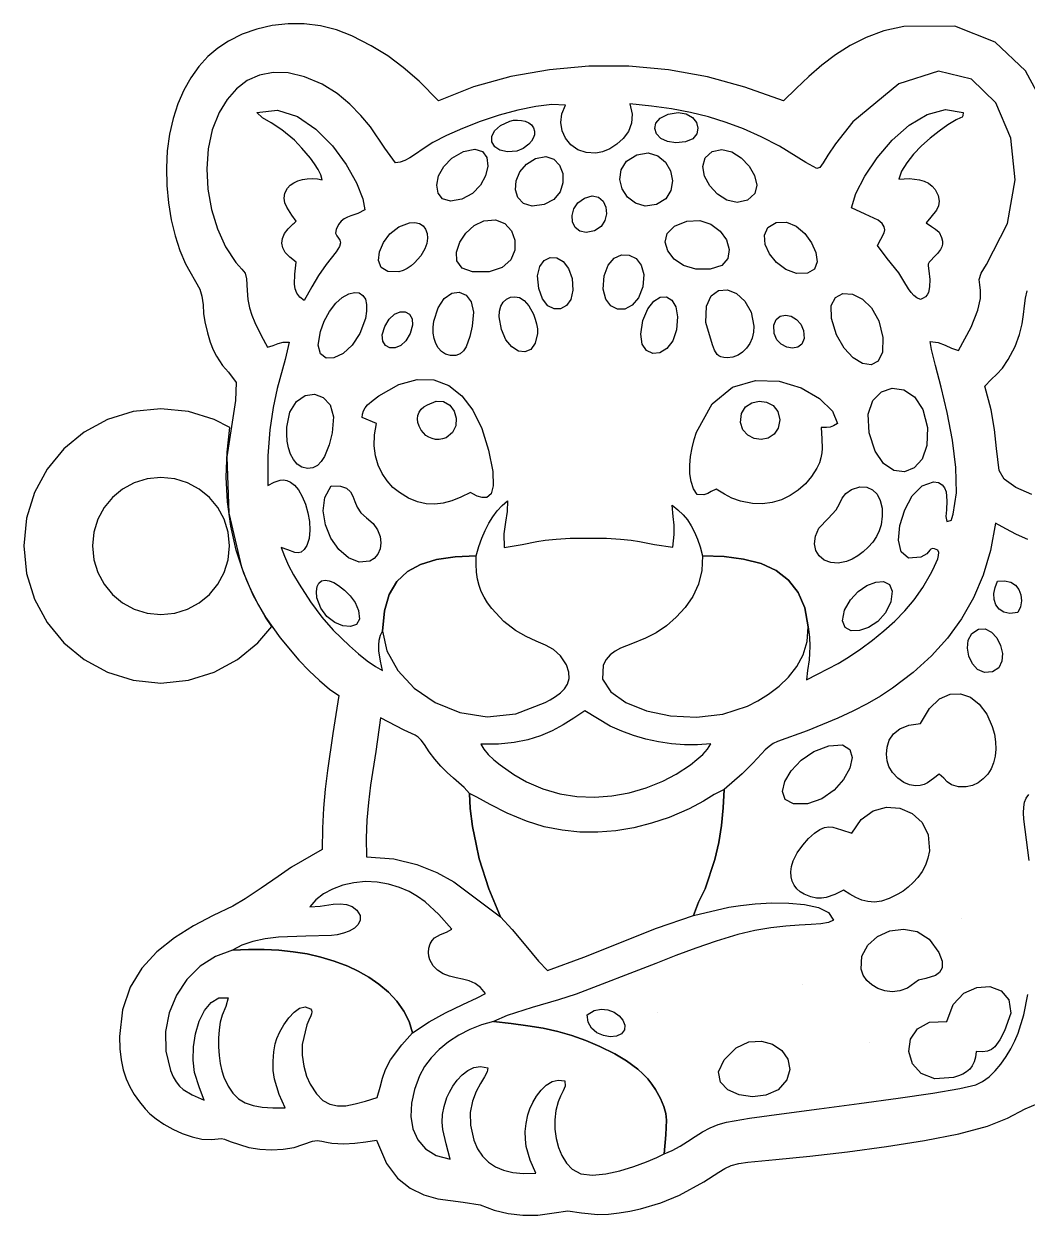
# Model space of a CAD drawing. Header units: millimetres. Extents: x 268.3 to 316, y -9563.7 to -9528.5.
# Drawn here: x 268.25 to 297.52, y -9563.27 to -9528.52 of the extents above; entities that cross this region are included whole.
import ezdxf

# ---------------------------------------------------------------- set-up
doc = ezdxf.new("R2010")
doc.units = ezdxf.units.MM
doc.header["$MEASUREMENT"] = 0
doc.layers.add('Capa 1', color=7, linetype='Continuous')

msp = doc.modelspace()

# ---------------------------------------------------------------- linework, layer by layer
at = {"layer": 'Capa 1'}
for points in [[(298.0645, -9530.9896), (297.4749, -9529.8858), (296.5928, -9529.0519), (295.4121, -9528.5878), (293.9269, -9528.5931), (293.345, -9528.7256), (292.8257, -9528.9125), (292.3581, -9529.1464), (291.9313, -9529.42), (291.5347, -9529.7256), (291.1572, -9530.0559), (290.7881, -9530.4035), (290.4166, -9530.7608), (289.2919, -9530.3623), (288.1993, -9530.0585), (287.0652, -9529.8562), (285.9068, -9529.7553), (284.7412, -9529.7555), (283.5857, -9529.8564), (282.4575, -9530.0579), (281.3738, -9530.3597), (280.3518, -9530.7614), (280.3518, -9530.7614), (279.7847, -9530.188), (279.3228, -9529.7919), (278.8732, -9529.4549), (278.389, -9529.1545), (277.8234, -9528.8682), (277.3711, -9528.6937), (276.9057, -9528.5782), (276.4341, -9528.5198), (275.9632, -9528.5167), (275.4998, -9528.5668), (275.0508, -9528.6685), (274.6229, -9528.8197), (274.223, -9529.0187), (273.9128, -9529.2259), (273.6254, -9529.4747), (273.363, -9529.7632), (273.1279, -9530.0893), (272.9222, -9530.4512), (272.7484, -9530.8467), (272.6086, -9531.274), (272.5052, -9531.731), (272.4403, -9532.2177), (272.4146, -9532.7214), (272.4262, -9533.2318), (272.4731, -9533.7386), (272.5534, -9534.2313), (272.665, -9534.6997), (272.8061, -9535.1333), (272.9748, -9535.5219), (273.3867, -9536.2591), (273.4518, -9536.4616), (273.482, -9536.7106), (273.5007, -9536.971), (273.5317, -9537.2077), (273.6093, -9537.5299), (273.6934, -9537.8008), (273.782, -9538.0264), (273.873, -9538.2125), (274.0544, -9538.4897), (274.2216, -9538.6795), (274.449, -9538.9856), (274.4272, -9539.5076), (274.1728, -9541.1529), (274.2314, -9542.7894), (274.6076, -9544.3649), (274.7519, -9544.7431), (274.9163, -9545.1135), (275.1011, -9545.4752), (275.3062, -9545.8274), (275.7292, -9546.4269), (276.2792, -9547.0799), (276.5771, -9547.3927), (276.8771, -9547.6783), (277.1691, -9547.9232), (277.4434, -9548.114), (277.2681, -9549.2253), (277.1124, -9550.2992), (277.0493, -9550.843), (277.0001, -9551.4027), (276.9675, -9551.9866), (276.9546, -9552.6032), (276.065, -9553.1233), (275.6716, -9553.395), (275.183, -9553.7326), (274.7072, -9554.0484), (274.3521, -9554.2551), (273.7773, -9554.5324), (273.2006, -9554.8372), (272.6459, -9555.1843), (272.1374, -9555.5883), (271.699, -9556.0639), (271.3549, -9556.6256), (271.1291, -9557.2882), (271.0457, -9558.0662), (271.0572, -9558.425), (271.0947, -9558.7454), (271.1568, -9559.0331), (271.2423, -9559.2936), (271.3497, -9559.5325), (271.4778, -9559.7554), (271.6252, -9559.9679), (271.7907, -9560.1757), (271.9267, -9560.3137), (272.1131, -9560.4646), (272.3397, -9560.618), (272.5968, -9560.7638), (272.8743, -9560.8918), (273.1623, -9560.9916), (273.4509, -9561.0531), (273.7302, -9561.066), (273.9229, -9561.0463), (274.0189, -9561.0335), (274.1076, -9561.0527), (274.2788, -9561.1288), (274.8219, -9561.2987), (275.1435, -9561.3493), (275.4842, -9561.3666), (275.8243, -9561.3496), (276.144, -9561.2976), (276.6752, -9561.1161), (276.8134, -9561.0958), (276.9441, -9561.1131), (277.0812, -9561.1469), (277.2385, -9561.1762), (277.5854, -9561.1955), (277.9114, -9561.1779), (278.228, -9561.1364), (278.5468, -9561.084), (278.8338, -9561.7704), (279.1514, -9562.1927), (279.5213, -9562.4876), (279.9208, -9562.6801), (280.3272, -9562.795), (281.0701, -9562.8911), (281.5688, -9562.9746), (281.9734, -9563.1272), (282.3856, -9563.2239), (282.8103, -9563.2709), (283.2525, -9563.2742), (283.7278, -9563.2028), (284.1244, -9563.1439), (284.5277, -9563.2054), (285.0004, -9563.2589), (285.3126, -9563.2443), (285.6252, -9563.2104), (285.9361, -9563.1587), (286.2427, -9563.0908), (286.8338, -9562.9123), (287.3796, -9562.687), (288.0879, -9562.3063), (288.5282, -9562.0211), (288.7081, -9561.9137), (288.8932, -9561.8295), (289.1076, -9561.7682), (289.3754, -9561.7297), (290.1882, -9561.6533), (291.1798, -9561.5508), (292.2798, -9561.4231), (293.4183, -9561.2713), (294.5249, -9561.0964), (295.5297, -9560.8996), (296.3625, -9560.6818), (296.953, -9560.4441), (297.4652, -9560.1747), (297.8306, -9560.0179)], [(297.6634, -9542.2478), (297.1902, -9542.0396), (296.8543, -9541.8053), (296.7072, -9541.5467), (296.6337, -9540.9068), (296.5707, -9540.3518), (296.4715, -9539.7791), (296.2894, -9539.0858), (296.4708, -9538.898), (296.6372, -9538.7415), (296.8002, -9538.5636), (296.9715, -9538.3117), (297.1694, -9537.9259), (297.2976, -9537.5816), (297.374, -9537.2738), (297.4171, -9536.9977), (297.4447, -9536.7483), (297.4752, -9536.5209), (297.5266, -9536.3104)]]:
    msp.add_lwpolyline(points, dxfattribs=at)
at = {"layer": 'Capa 1', "color": 40}
for points in [[(278.7164, -9546.232), (278.7725, -9545.6412), (278.9133, -9545.1623), (279.1374, -9544.7845), (279.4431, -9544.497), (279.829, -9544.289), (280.2934, -9544.1497), (280.835, -9544.0683), (281.452, -9544.034), (281.5306, -9543.7701), (281.6172, -9543.5242), (281.713, -9543.2966), (281.8189, -9543.0872), (281.9361, -9542.896), (282.0656, -9542.7232), (282.2086, -9542.5688), (282.366, -9542.4329), (282.3502, -9542.7473), (282.3031, -9543.0556), (282.2617, -9543.3921), (282.2627, -9543.7913), (282.7952, -9543.7093), (283.2181, -9543.6194), (283.466, -9543.5794), (283.7796, -9543.5471), (284.1898, -9543.5257), (284.7278, -9543.5182), (285.2543, -9543.5267), (285.6586, -9543.549), (285.9704, -9543.5817), (286.2196, -9543.6215), (286.649, -9543.7091), (287.1851, -9543.7851), (287.2305, -9543.4119), (287.2282, -9543.1427), (287.1989, -9542.8886), (287.1631, -9542.5603), (287.3365, -9542.6969), (287.4852, -9542.8397), (287.6126, -9542.9924), (287.7222, -9543.1589), (287.8178, -9543.343), (287.9027, -9543.5486), (287.9805, -9543.7795), (288.0548, -9544.0397), (288.6826, -9544.0589), (289.2527, -9544.131), (289.7594, -9544.2639), (290.1969, -9544.4653), (290.5594, -9544.7432), (290.8411, -9545.1052), (291.0362, -9545.5593), (291.139, -9546.1132), (291.1725, -9546.4157), (291.1839, -9546.6721), (291.1786, -9546.8899), (291.1619, -9547.0763), (291.1165, -9547.3845), (291.0911, -9547.6554), (291.4029, -9547.4894), (291.7076, -9547.339), (292.0086, -9547.1825), (292.3095, -9546.9985), (292.6677, -9546.7498), (293.0134, -9546.4945), (293.3444, -9546.228), (293.6587, -9545.9462), (293.9541, -9545.6444), (294.2286, -9545.3185), (294.4799, -9544.9639), (294.7061, -9544.5762), (294.7763, -9544.444), (294.8734, -9544.2366), (294.9139, -9544.1266), (294.9394, -9544.024), (294.9426, -9543.9375), (294.9163, -9543.876), (294.8233, -9543.8374), (294.7599, -9543.8285), (294.7157, -9543.8437), (294.6804, -9543.8771), (294.596, -9543.9757), (294.4244, -9544.0781), (294.0621, -9544.1091), (293.8507, -9543.9203), (293.7732, -9543.5779), (293.8125, -9543.1483), (293.9514, -9542.6977), (294.1728, -9542.2923), (294.4596, -9541.9985), (294.7947, -9541.8824), (294.9388, -9541.9024), (295.0435, -9541.9617), (295.1144, -9542.0525), (295.1574, -9542.1667), (295.1829, -9542.4334), (295.1664, -9542.6981), (295.148, -9542.8888), (295.1754, -9543.0316), (295.2824, -9543.0023), (295.318, -9542.9926), (295.3288, -9542.9504), (295.3613, -9542.824), (295.4639, -9542.199), (295.4469, -9541.4588), (295.3435, -9540.6603), (295.1869, -9539.8603), (295.0101, -9539.1158), (294.8464, -9538.4835), (294.7288, -9538.0204), (294.6906, -9537.7833), (294.931, -9537.8184), (295.1323, -9537.894), (295.3197, -9537.9813), (295.5187, -9538.0518), (295.8852, -9537.3647), (296.085, -9536.8738), (296.1636, -9536.5342), (296.1666, -9536.3011), (296.1395, -9536.1298), (296.1281, -9535.9752), (296.1779, -9535.7927), (296.3344, -9535.5374), (296.9455, -9534.3419), (297.172, -9533.0673), (297.0495, -9531.8496), (296.6134, -9530.8248), (295.8989, -9530.1288), (294.9415, -9529.8976), (293.7767, -9530.2673), (292.4397, -9531.3737), (291.9333, -9532.0168), (291.7108, -9532.3477), (291.5726, -9532.5749), (291.4792, -9532.7044), (291.3909, -9532.742), (291.0715, -9532.5649), (290.2977, -9532.0907), (289.7669, -9531.8163), (289.2518, -9531.585), (288.7423, -9531.3922), (288.2286, -9531.2336), (287.7008, -9531.1048), (287.1488, -9531.0015), (286.5629, -9530.9192), (285.9331, -9530.8536), (286.0042, -9531.1481), (285.9846, -9531.4164), (285.8917, -9531.6552), (285.7429, -9531.8612), (285.5557, -9532.0309), (285.3474, -9532.1611), (285.1356, -9532.2483), (284.9376, -9532.2892), (284.6619, -9532.2754), (284.4183, -9532.1903), (284.2143, -9532.0468), (284.0576, -9531.8574), (283.9556, -9531.6347), (283.9162, -9531.3915), (283.9468, -9531.1404), (284.055, -9530.8939), (283.6606, -9530.875), (283.1891, -9530.926), (282.6664, -9531.034), (282.1184, -9531.1859), (281.5709, -9531.3689), (281.0499, -9531.57), (280.581, -9531.7763), (280.1903, -9531.9748), (279.9334, -9532.1428), (279.6543, -9532.3389), (279.5114, -9532.4284), (279.369, -9532.5019), (279.2291, -9532.5519), (279.0937, -9532.5705), (278.7871, -9532.1423), (278.3629, -9531.5244), (278.0904, -9531.1883), (277.7692, -9530.8574), (277.3928, -9530.5494), (276.9546, -9530.2818), (276.439, -9530.0626), (275.9624, -9529.9488), (275.5255, -9529.9337), (275.1286, -9530.0106), (274.7725, -9530.1727), (274.4576, -9530.4132), (274.1845, -9530.7254), (273.9538, -9531.1026), (273.752, -9531.6077), (273.6316, -9532.1621), (273.5896, -9532.7471), (273.6225, -9533.3441), (273.7272, -9533.9343), (273.9005, -9534.4991), (274.1391, -9535.0199), (274.4398, -9535.478), (274.6135, -9535.6771), (274.7085, -9535.7958), (274.7505, -9535.9611), (274.7657, -9536.3004), (274.7871, -9536.5593), (274.8356, -9536.7987), (274.9052, -9537.0208), (274.9898, -9537.2277), (275.1802, -9537.605), (275.3587, -9537.948), (275.5277, -9537.8986), (275.6728, -9537.8446), (275.8209, -9537.8059), (275.999, -9537.8026), (275.8809, -9538.3112), (275.6479, -9539.153), (275.5298, -9539.7102), (275.4328, -9540.3644), (275.3734, -9541.1202), (275.3682, -9541.9822), (275.5586, -9541.8933), (275.7358, -9541.8285), (275.827, -9541.8211), (275.9239, -9541.839), (276.0295, -9541.8886), (276.1468, -9541.9762), (276.2666, -9542.1145), (276.3755, -9542.3037), (276.4685, -9542.5299), (276.5404, -9542.7794), (276.5859, -9543.0382), (276.5999, -9543.2924), (276.5773, -9543.5283), (276.5128, -9543.732), (276.4332, -9543.858), (276.3464, -9543.9267), (276.254, -9543.9499), (276.1574, -9543.9391), (275.958, -9543.8624), (275.7601, -9543.7902), (275.8563, -9544.0516), (275.9796, -9544.3221), (276.1238, -9544.5961), (276.283, -9544.8681), (276.6218, -9545.3839), (276.9474, -9545.8248), (277.2823, -9546.2028), (277.7582, -9546.6674), (278.0166, -9546.8949), (278.2713, -9547.0996), (278.5092, -9547.2665), (278.7175, -9547.3807), (278.6576, -9547.1158), (278.6143, -9546.8055), (278.6097, -9546.6476), (278.6223, -9546.4955), (278.6564, -9546.3551), (278.7164, -9546.232)], [(276.9616, -9533.0703), (276.9158, -9532.9205), (276.8382, -9532.7623), (276.7366, -9532.6007), (276.619, -9532.4405), (276.3673, -9532.1444), (276.1465, -9531.9136), (275.7843, -9531.6053), (275.4687, -9531.4049), (275.2187, -9531.2572), (275.0538, -9531.1068), (275.6583, -9531.0387), (276.2388, -9531.221), (276.7773, -9531.5888), (277.2555, -9532.0775), (277.6552, -9532.6221), (277.9583, -9533.1579), (278.1465, -9533.6201), (278.2017, -9533.944), (277.9962, -9534.0528), (277.7929, -9534.1183), (277.6954, -9534.1547), (277.6026, -9534.204), (277.5157, -9534.2743), (277.4361, -9534.3733), (277.3617, -9534.522), (277.3509, -9534.6278), (277.3813, -9534.7052), (277.4303, -9534.7685), (277.4756, -9534.832), (277.4947, -9534.9099), (277.4652, -9535.0166), (277.3646, -9535.1665), (277.0735, -9535.5415), (276.855, -9535.8623), (276.6574, -9536.1913), (276.4289, -9536.5913), (276.3017, -9536.4868), (276.217, -9536.373), (276.1675, -9536.2495), (276.146, -9536.1158), (276.1583, -9535.8165), (276.1964, -9535.4716), (276.0112, -9535.3279), (275.8819, -9535.1877), (275.8056, -9535.0498), (275.7792, -9534.9131), (275.7995, -9534.7764), (275.8637, -9534.6387), (275.9686, -9534.4987), (276.1111, -9534.3554), (276.1395, -9534.3285), (276.1952, -9534.2724), (276.0704, -9534.1014), (275.9239, -9533.8697), (275.8722, -9533.7378), (275.8507, -9533.5987), (275.8713, -9533.4552), (275.9459, -9533.3098), (276.0258, -9533.2243), (276.1277, -9533.1539), (276.2473, -9533.099), (276.3803, -9533.0599), (276.5225, -9533.0371), (276.6697, -9533.031), (276.8174, -9533.0419), (276.9616, -9533.0703)], [(287.048, -9531.1542), (287.338, -9531.1029), (287.5769, -9531.1408), (287.7581, -9531.245), (287.8748, -9531.3928), (287.9201, -9531.5612), (287.8872, -9531.7275), (287.7694, -9531.8688), (287.5599, -9531.9622), (287.2766, -9531.9931), (287.0335, -9531.953), (286.8419, -9531.8586), (286.713, -9531.7265), (286.6579, -9531.5733), (286.6879, -9531.4157), (286.8142, -9531.2705), (287.048, -9531.1542)], [(293.7758, -9533.0467), (294.0914, -9533.0316), (294.3875, -9533.067), (294.5217, -9533.1084), (294.6433, -9533.1682), (294.7497, -9533.2483), (294.8382, -9533.3506), (294.9304, -9533.5282), (294.9574, -9533.6867), (294.9341, -9533.8275), (294.8751, -9533.9525), (294.7096, -9534.1615), (294.579, -9534.327), (294.7284, -9534.4315), (294.8535, -9534.5057), (294.9534, -9534.5959), (295.0274, -9534.7486), (295.0492, -9534.8531), (295.0491, -9534.9453), (295.0309, -9535.0266), (294.9985, -9535.0985), (294.9061, -9535.2203), (294.8023, -9535.3223), (294.7182, -9535.4074), (294.6659, -9535.4718), (294.6392, -9535.5253), (294.6322, -9535.5778), (294.653, -9535.7193), (294.6798, -9535.975), (294.6782, -9536.1902), (294.6433, -9536.3555), (294.6084, -9536.4214), (294.5591, -9536.4773), (294.4936, -9536.5238), (294.4097, -9536.5618), (294.3065, -9536.5116), (294.2158, -9536.4403), (294.1349, -9536.3517), (294.0608, -9536.2498), (293.9221, -9536.0212), (293.777, -9535.7858), (293.4419, -9535.3666), (293.159, -9534.9833), (293.2586, -9534.7945), (293.3511, -9534.618), (293.3685, -9534.5299), (293.3529, -9534.4393), (293.2936, -9534.3445), (293.1804, -9534.2436), (292.795, -9534.0689), (292.4034, -9533.8894), (292.5284, -9533.463), (292.784, -9532.9578), (293.1449, -9532.4242), (293.5864, -9531.9129), (294.0833, -9531.4742), (294.6108, -9531.1588), (295.1438, -9531.0172), (295.6573, -9531.0998), (295.6436, -9531.2003), (295.6306, -9531.2358), (295.5792, -9531.2584), (295.4503, -9531.3204), (295.2112, -9531.4642), (294.9538, -9531.6439), (294.6915, -9531.8517), (294.4377, -9532.0802), (294.2058, -9532.3215), (294.0093, -9532.5682), (293.8615, -9532.8124), (293.7758, -9533.0467)], [(282.428, -9531.3561), (282.5363, -9531.3316), (282.6527, -9531.3237), (282.7706, -9531.3329), (282.8834, -9531.3596), (282.9846, -9531.4041), (283.0676, -9531.4671), (283.1259, -9531.5487), (283.1529, -9531.6495), (283.147, -9531.7518), (283.115, -9531.8498), (283.0614, -9531.9414), (282.9909, -9532.0245), (282.8176, -9532.1569), (282.6321, -9532.2306), (282.3596, -9532.2536), (282.1431, -9532.2053), (281.99, -9532.1024), (281.9074, -9531.9618), (281.9026, -9531.8), (281.9829, -9531.634), (282.1556, -9531.4804), (282.428, -9531.3561)], [(281.0767, -9532.2463), (281.4088, -9532.1737), (281.6349, -9532.2439), (281.7597, -9532.4207), (281.788, -9532.6679), (281.7246, -9532.9492), (281.5742, -9533.2284), (281.3417, -9533.4693), (281.0317, -9533.6357), (280.7025, -9533.6904), (280.4715, -9533.6192), (280.3375, -9533.4525), (280.2991, -9533.2206), (280.355, -9532.9537), (280.5041, -9532.6822), (280.7451, -9532.4363), (281.0767, -9532.2463)], [(288.3321, -9532.2389), (288.6175, -9532.1786), (288.9102, -9532.2513), (289.1843, -9532.4246), (289.4139, -9532.6659), (289.5731, -9532.9425), (289.6359, -9533.2219), (289.5764, -9533.4716), (289.3686, -9533.6589), (289.0616, -9533.7294), (288.76, -9533.661), (288.4864, -9533.4878), (288.2636, -9533.2437), (288.1141, -9532.9628), (288.0606, -9532.679), (288.1257, -9532.4264), (288.3321, -9532.2389)], [(283.1792, -9532.4446), (283.4803, -9532.3884), (283.7181, -9532.4665), (283.8857, -9532.6437), (283.9762, -9532.8851), (283.9828, -9533.1555), (283.8985, -9533.4201), (283.7165, -9533.6438), (283.4299, -9533.7915), (283.0794, -9533.8353), (282.8266, -9533.757), (282.6682, -9533.5873), (282.6011, -9533.3569), (282.6218, -9533.0967), (282.7273, -9532.8374), (282.9142, -9532.6098), (283.1792, -9532.4446)], [(286.137, -9532.338), (286.4707, -9532.2807), (286.7529, -9532.3636), (286.972, -9532.5507), (287.1162, -9532.8061), (287.1739, -9533.0936), (287.1333, -9533.3774), (286.9828, -9533.6213), (286.7106, -9533.7894), (286.3822, -9533.8353), (286.0941, -9533.7533), (285.8628, -9533.5749), (285.7049, -9533.3315), (285.6369, -9533.0547), (285.6752, -9532.7758), (285.8364, -9532.5264), (286.137, -9532.338)], [(284.6066, -9533.602), (284.8382, -9533.5387), (285.0235, -9533.5779), (285.1579, -9533.6942), (285.2366, -9533.8627), (285.255, -9534.058), (285.2083, -9534.2551), (285.092, -9534.4288), (284.9013, -9534.5538), (284.6613, -9534.6066), (284.4727, -9534.5662), (284.3389, -9534.4547), (284.2632, -9534.2942), (284.2488, -9534.1067), (284.2991, -9533.9141), (284.4172, -9533.7385), (284.6066, -9533.602)], [(279.5007, -9534.3227), (279.664, -9534.3108), (279.7982, -9534.3421), (279.9026, -9534.4101), (279.9766, -9534.5086), (280.0194, -9534.6313), (280.0304, -9534.7717), (280.0089, -9534.9235), (279.9544, -9535.0805), (279.8339, -9535.2822), (279.6549, -9535.4867), (279.5493, -9535.5779), (279.436, -9535.6551), (279.3175, -9535.7137), (279.196, -9535.7487), (278.8757, -9535.7472), (278.683, -9535.6279), (278.6053, -9535.4244), (278.63, -9535.1704), (278.7445, -9534.8996), (278.9362, -9534.6456), (279.1925, -9534.442), (279.5007, -9534.3227)], [(281.6728, -9534.261), (282.0133, -9534.2319), (282.2856, -9534.3431), (282.4778, -9534.555), (282.5782, -9534.8284), (282.5751, -9535.1238), (282.4566, -9535.4019), (282.211, -9535.6232), (281.8266, -9535.7484), (281.3412, -9535.7566), (281.0372, -9535.6407), (280.8905, -9535.435), (280.8769, -9535.1738), (280.9725, -9534.8915), (281.153, -9534.6224), (281.3945, -9534.4008), (281.6728, -9534.261)], [(287.5994, -9534.2693), (287.9713, -9534.2514), (288.3003, -9534.3619), (288.5667, -9534.5644), (288.7509, -9534.8224), (288.8334, -9535.0993), (288.7946, -9535.3586), (288.6149, -9535.5638), (288.2747, -9535.6784), (287.8573, -9535.6753), (287.5009, -9535.5664), (287.2225, -9535.38), (287.0392, -9535.1441), (286.9682, -9534.8869), (287.0265, -9534.6367), (287.2312, -9534.4214), (287.5994, -9534.2693)], [(290.2051, -9534.3157), (290.5046, -9534.302), (290.7885, -9534.4203), (291.0381, -9534.6329), (291.2348, -9534.9022), (291.3598, -9535.1906), (291.3945, -9535.4604), (291.3201, -9535.6742), (291.118, -9535.7941), (290.79, -9535.7978), (290.482, -9535.683), (290.2145, -9535.482), (290.0082, -9535.2272), (289.8835, -9534.9509), (289.8611, -9534.6853), (289.9614, -9534.4628), (290.2051, -9534.3157)], [(283.2758, -9536.2414), (283.2426, -9535.8703), (283.3034, -9535.5959), (283.4333, -9535.4176), (283.6076, -9535.335), (283.8013, -9535.3473), (283.9897, -9535.4541), (284.1477, -9535.6548), (284.2506, -9535.9489), (284.2742, -9536.2909), (284.2106, -9536.5553), (284.0828, -9536.7372), (283.9134, -9536.8319), (283.7252, -9536.8345), (283.541, -9536.7402), (283.3836, -9536.5441), (283.2758, -9536.2414)], [(286.3115, -9536.1867), (286.1846, -9536.5127), (286.0016, -9536.7289), (285.7885, -9536.8379), (285.5715, -9536.8426), (285.3766, -9536.7457), (285.2298, -9536.55), (285.1573, -9536.2583), (285.1851, -9535.8733), (285.3012, -9535.5576), (285.4804, -9535.3551), (285.6945, -9535.26), (285.9157, -9535.2662), (286.1159, -9535.3679), (286.2673, -9535.5592), (286.3418, -9535.8341), (286.3115, -9536.1867)], [(278.2191, -9537.1166), (278.0571, -9537.5544), (277.8283, -9537.896), (277.5657, -9538.1336), (277.3025, -9538.2597), (277.0717, -9538.2666), (276.9065, -9538.1467), (276.8398, -9537.8922), (276.9049, -9537.4956), (277.0206, -9537.1925), (277.1751, -9536.9076), (277.3539, -9536.6673), (277.5427, -9536.4977), (277.7378, -9536.393), (277.9042, -9536.3523), (278.0407, -9536.3696), (278.1455, -9536.4389), (278.2173, -9536.5542), (278.2545, -9536.7096), (278.2556, -9536.899), (278.2191, -9537.1166)], [(281.3327, -9537.3355), (281.2621, -9537.643), (281.1555, -9537.9361), (281.078, -9538.0548), (280.9786, -9538.1431), (280.8532, -9538.192), (280.6973, -9538.1924), (280.5574, -9538.1509), (280.4404, -9538.0762), (280.3461, -9537.973), (280.2747, -9537.846), (280.226, -9537.6999), (280.2001, -9537.5393), (280.1971, -9537.3689), (280.2168, -9537.1934), (280.3378, -9536.7978), (280.52, -9536.5276), (280.7355, -9536.3792), (280.9562, -9536.349), (281.1543, -9536.4331), (281.3017, -9536.6281), (281.3705, -9536.9301), (281.3327, -9537.3355)], [(288.1493, -9537.2261), (288.1688, -9536.7576), (288.3041, -9536.4522), (288.5194, -9536.2973), (288.7792, -9536.2801), (289.0476, -9536.3881), (289.289, -9536.6085), (289.4676, -9536.9288), (289.5478, -9537.3363), (289.5389, -9537.5154), (289.499, -9537.6853), (289.4309, -9537.8413), (289.3377, -9537.9792), (289.2225, -9538.0944), (289.0883, -9538.1826), (288.9381, -9538.2393), (288.7749, -9538.2601), (288.6715, -9538.2542), (288.5902, -9538.2352), (288.527, -9538.2037), (288.4779, -9538.1603), (288.4058, -9538.0406), (288.3418, -9537.8815), (288.1493, -9537.2261)], [(291.8163, -9537.1166), (291.8082, -9536.7392), (291.9321, -9536.4975), (292.15, -9536.3874), (292.4237, -9536.4047), (292.7153, -9536.5452), (292.9867, -9536.8047), (293.1999, -9537.1789), (293.3168, -9537.6637), (293.3048, -9538.0962), (293.1809, -9538.3586), (292.9759, -9538.4644), (292.7208, -9538.4271), (292.4464, -9538.2603), (292.1835, -9537.9772), (291.9632, -9537.5915), (291.8163, -9537.1166)], [(282.1196, -9537.062), (282.1277, -9536.9005), (282.1698, -9536.7576), (282.2408, -9536.6386), (282.3357, -9536.5486), (282.4495, -9536.493), (282.5771, -9536.4769), (282.7134, -9536.5057), (282.8535, -9536.5845), (282.9881, -9536.7409), (283.1191, -9536.9874), (283.1731, -9537.1287), (283.214, -9537.2736), (283.2378, -9537.416), (283.2404, -9537.5495), (283.1758, -9537.8366), (283.0467, -9538.0146), (282.8745, -9538.0884), (282.6807, -9538.0628), (282.4869, -9537.9425), (282.3144, -9537.7324), (282.1848, -9537.4373), (282.1196, -9537.062)], [(287.2939, -9537.4448), (287.1825, -9537.7679), (287.0113, -9537.9914), (286.8087, -9538.114), (286.6029, -9538.1345), (286.4225, -9538.0515), (286.2956, -9537.8639), (286.2508, -9537.5704), (286.3163, -9537.1697), (286.4547, -9536.8298), (286.6283, -9536.605), (286.8172, -9536.4912), (287.0014, -9536.4844), (287.1611, -9536.5804), (287.2764, -9536.7752), (287.3273, -9537.0647), (287.2939, -9537.4448)], [(279.5268, -9537.5542), (279.4018, -9537.7676), (279.2484, -9537.9057), (279.0853, -9537.972), (278.9313, -9537.9701), (278.8051, -9537.9035), (278.7256, -9537.7758), (278.7115, -9537.5905), (278.7816, -9537.3512), (278.914, -9537.1332), (279.0697, -9536.9915), (279.2314, -9536.9227), (279.3819, -9536.9233), (279.504, -9536.9901), (279.5803, -9537.1198), (279.5937, -9537.3089), (279.5268, -9537.5542)], [(290.1476, -9537.5542), (290.1343, -9537.3083), (290.198, -9537.1405), (290.3174, -9537.0454), (290.471, -9537.0172), (290.6377, -9537.0504), (290.7961, -9537.1394), (290.9249, -9537.2786), (291.0028, -9537.4624), (291.0169, -9537.697), (290.9527, -9537.8581), (290.8319, -9537.9507), (290.6766, -9537.9795), (290.5086, -9537.9494), (290.3498, -9537.8653), (290.2222, -9537.7319), (290.1476, -9537.5542)], [(281.2818, -9542.1941), (281.0073, -9542.3266), (280.7447, -9542.4295), (280.4903, -9542.4988), (280.2404, -9542.5301), (279.9912, -9542.5196), (279.739, -9542.4629), (279.4801, -9542.356), (279.2107, -9542.1947), (279.0203, -9542.0402), (278.8507, -9541.8529), (278.7067, -9541.6352), (278.5933, -9541.3896), (278.5154, -9541.1188), (278.4778, -9540.8252), (278.4855, -9540.5114), (278.5434, -9540.1798), (278.1261, -9540.0028), (278.1309, -9539.9), (278.1614, -9539.8049), (278.2128, -9539.7171), (278.2801, -9539.6362), (278.4435, -9539.4931), (278.6132, -9539.3718), (279.196, -9539.0428), (279.7323, -9538.8913), (280.2192, -9538.9039), (280.6538, -9539.0671), (281.0333, -9539.3675), (281.3549, -9539.7917), (281.6156, -9540.3262), (281.8126, -9540.9575), (281.9326, -9541.5822), (281.9475, -9541.9929), (281.8834, -9542.2296), (281.766, -9542.3319), (281.6212, -9542.3397), (281.475, -9542.2928), (281.3532, -9542.231), (281.2818, -9542.1941)], [(291.5146, -9540.2932), (291.5296, -9540.6273), (291.5421, -9540.9051), (291.5338, -9541.0378), (291.5085, -9541.1741), (291.4608, -9541.32), (291.3853, -9541.4815), (291.2359, -9541.7196), (291.0545, -9541.9349), (290.8451, -9542.1233), (290.6112, -9542.2802), (290.3568, -9542.4013), (290.0855, -9542.4823), (289.8012, -9542.5188), (289.5076, -9542.5064), (289.1619, -9542.4411), (288.9101, -9542.3512), (288.692, -9542.2355), (288.4474, -9542.093), (288.3067, -9542.1567), (288.2093, -9542.2166), (288.0938, -9542.2543), (287.8989, -9542.2514), (287.7894, -9542.0806), (287.7204, -9541.874), (287.6871, -9541.6414), (287.6843, -9541.3926), (287.7072, -9541.137), (287.7507, -9540.8845), (287.8097, -9540.6446), (287.8794, -9540.4272), (288.3343, -9539.6035), (288.9276, -9539.1198), (289.5985, -9538.9193), (290.2862, -9538.9453), (290.9299, -9539.141), (291.4686, -9539.4499), (291.8416, -9539.815), (291.9881, -9540.1798), (291.8776, -9540.2468), (291.7782, -9540.2807), (291.6654, -9540.2925), (291.5146, -9540.2932)], [(292.9144, -9540.4533), (292.8888, -9539.9064), (293.0226, -9539.504), (293.27, -9539.2494), (293.5855, -9539.1454), (293.9233, -9539.1952), (294.2378, -9539.4018), (294.4834, -9539.7683), (294.6144, -9540.2977), (294.5976, -9540.8223), (294.4573, -9541.216), (294.2273, -9541.4721), (293.9414, -9541.5838), (293.6334, -9541.5444), (293.337, -9541.3474), (293.0861, -9540.9859), (292.9144, -9540.4533)], [(277.2506, -9540.4533), (277.1605, -9540.8029), (277.0236, -9541.1439), (276.9311, -9541.2867), (276.819, -9541.3979), (276.6849, -9541.4677), (276.526, -9541.4862), (276.3606, -9541.4479), (276.2249, -9541.3603), (276.1169, -9541.2323), (276.0348, -9541.0724), (275.9765, -9540.8894), (275.9401, -9540.6918), (275.9236, -9540.4884), (275.9251, -9540.2879), (276.015, -9539.8424), (276.2062, -9539.5349), (276.459, -9539.363), (276.7334, -9539.3242), (276.9896, -9539.4162), (277.1878, -9539.6366), (277.288, -9539.9831), (277.2506, -9540.4533)], [(277.2209, -9541.9987), (277.4918, -9542.0039), (277.6706, -9542.0635), (277.7831, -9542.1664), (277.8551, -9542.3013), (277.9122, -9542.4567), (277.9805, -9542.6216), (278.0855, -9542.7844), (278.2531, -9542.934), (278.4465, -9543.0987), (278.5768, -9543.2816), (278.6496, -9543.4726), (278.6705, -9543.6615), (278.6453, -9543.8383), (278.5795, -9543.993), (278.4789, -9544.1153), (278.3491, -9544.1953), (278.035, -9544.2261), (277.7259, -9544.1009), (277.4438, -9543.8541), (277.2113, -9543.52), (277.0504, -9543.1331), (276.9835, -9542.7276), (277.0329, -9542.338), (277.2209, -9541.9987)], [(293.2649, -9543.1337), (293.2104, -9543.3058), (293.1262, -9543.4749), (293.0171, -9543.6371), (292.8875, -9543.7884), (292.7421, -9543.925), (292.5856, -9544.0427), (292.4225, -9544.1379), (292.2575, -9544.2064), (292.0136, -9544.2541), (291.7931, -9544.2368), (291.6046, -9544.1627), (291.4568, -9544.0403), (291.3584, -9543.8777), (291.3182, -9543.6833), (291.3448, -9543.4654), (291.4469, -9543.2323), (291.7166, -9542.9497), (291.9556, -9542.7006), (292.0468, -9542.5166), (292.129, -9542.3558), (292.2354, -9542.219), (292.3994, -9542.1072), (292.6412, -9542.0273), (292.8471, -9542.0316), (293.0161, -9542.1077), (293.1469, -9542.2433), (293.2383, -9542.4261), (293.2893, -9542.6436), (293.2985, -9542.8836), (293.2649, -9543.1337)], [(276.807, -9545.2669), (276.789, -9545.0758), (276.8092, -9544.9313), (276.8623, -9544.8308), (276.943, -9544.772), (277.0459, -9544.7523), (277.1656, -9544.7692), (277.2968, -9544.8204), (277.4342, -9544.9034), (277.6061, -9545.0368), (277.7735, -9545.2013), (277.9179, -9545.3984), (278.0206, -9545.6299), (278.0454, -9545.8825), (277.9567, -9546.0373), (277.786, -9546.1007), (277.565, -9546.0788), (277.325, -9545.9782), (277.0976, -9545.8051), (276.9145, -9545.5659), (276.807, -9545.2669)], [(293.5452, -9545.3764), (293.392, -9545.6988), (293.1649, -9545.9511), (292.8986, -9546.1268), (292.6281, -9546.2194), (292.3881, -9546.2223), (292.2135, -9546.1289), (292.1391, -9545.9327), (292.1996, -9545.6272), (292.3664, -9545.3242), (292.5933, -9545.0793), (292.8505, -9544.9021), (293.1082, -9544.8027), (293.3363, -9544.7905), (293.5051, -9544.8756), (293.5847, -9545.0676), (293.5452, -9545.3764)], [(297.2482, -9545.6943), (297.0209, -9545.72), (296.8401, -9545.6838), (296.7046, -9545.5967), (296.6128, -9545.4696), (296.5633, -9545.3136), (296.5547, -9545.1396), (296.5855, -9544.9586), (296.6543, -9544.7817), (296.8666, -9544.7661), (297.043, -9544.8084), (297.1817, -9544.8982), (297.281, -9545.025), (297.339, -9545.1785), (297.3541, -9545.3482), (297.3244, -9545.5236), (297.2482, -9545.6943)], [(296.0993, -9546.1804), (296.2989, -9546.1683), (296.4814, -9546.2621), (296.6341, -9546.4327), (296.7445, -9546.6512), (296.8, -9546.8886), (296.7881, -9547.1159), (296.6962, -9547.3041), (296.5116, -9547.4242), (296.2776, -9547.4421), (296.0793, -9547.353), (295.9249, -9547.1857), (295.8225, -9546.9688), (295.7806, -9546.7311), (295.8072, -9546.5013), (295.9107, -9546.3082), (296.0993, -9546.1804)], [(294.4082, -9548.9267), (294.6757, -9548.4918), (294.9687, -9548.2116), (295.2737, -9548.0726), (295.5772, -9548.0611), (295.8658, -9548.1636), (296.1258, -9548.3665), (296.3439, -9548.6562), (296.5065, -9549.0191), (296.5673, -9549.2428), (296.6019, -9549.4636), (296.6099, -9549.6782), (296.5912, -9549.8836), (296.5455, -9550.0764), (296.4726, -9550.2536), (296.3724, -9550.4119), (296.2445, -9550.5482), (296.0978, -9550.6596), (295.9327, -9550.7411), (295.7425, -9550.7822), (295.5201, -9550.7726), (295.3152, -9550.7156), (295.1904, -9550.6325), (295.0895, -9550.5283), (294.9565, -9550.408), (294.7915, -9550.5319), (294.6208, -9550.6615), (294.5204, -9550.7117), (294.4028, -9550.743), (294.263, -9550.749), (294.0957, -9550.7227), (293.9245, -9550.6489), (293.7497, -9550.5201), (293.5971, -9550.3578), (293.4921, -9550.1834), (293.4412, -9550.016), (293.42, -9549.8234), (293.4374, -9549.6198), (293.502, -9549.4192), (293.6227, -9549.2355), (293.8081, -9549.0828), (294.067, -9548.9752), (294.4082, -9548.9267)], [(282.1648, -9554.5677), (281.8191, -9553.7533), (281.5419, -9552.8787), (281.4459, -9552.4538), (281.3468, -9551.9311), (281.2745, -9551.4049), (281.259, -9550.9694), (281.0954, -9550.7944), (280.7886, -9550.5236), (280.6076, -9550.3569), (280.4223, -9550.1716), (280.2429, -9549.9699), (280.0801, -9549.7533), (279.9391, -9549.545), (279.8419, -9549.4118), (279.7613, -9549.3282), (279.6701, -9549.269), (279.3476, -9549.122), (278.6574, -9548.7681), (278.5198, -9549.7464), (278.3701, -9550.7324), (278.3079, -9551.2353), (278.2636, -9551.7487), (278.2439, -9552.2752), (278.2559, -9552.8178), (279.0458, -9552.8824), (279.7239, -9553.0434), (280.303, -9553.2747), (280.796, -9553.5501), (281.5752, -9554.1281), (282.1648, -9554.5677)], [(291.7424, -9549.5798), (292.1329, -9549.5552), (292.352, -9549.6849), (292.4186, -9549.9256), (292.3512, -9550.2337), (292.1687, -9550.5658), (291.8897, -9550.8784), (291.5329, -9551.128), (291.1172, -9551.2713), (290.7029, -9551.2781), (290.4663, -9551.148), (290.389, -9550.9182), (290.4524, -9550.6261), (290.638, -9550.3089), (290.9272, -9550.0039), (291.3015, -9549.7485), (291.7424, -9549.5798)], [(292.4114, -9552.128), (292.6803, -9551.7283), (293.0281, -9551.4804), (293.4171, -9551.3748), (293.8101, -9551.4019), (294.1694, -9551.5518), (294.4576, -9551.8151), (294.6374, -9552.1821), (294.6711, -9552.6431), (294.6303, -9552.8595), (294.5574, -9553.0617), (294.458, -9553.2484), (294.3374, -9553.4187), (294.2013, -9553.5713), (294.0551, -9553.705), (293.9042, -9553.8189), (293.7543, -9553.9116), (293.4991, -9554.0351), (293.2722, -9554.1087), (293.0676, -9554.1377), (292.8792, -9554.1272), (292.701, -9554.0827), (292.527, -9554.0092), (292.3509, -9553.9122), (292.1669, -9553.7968), (291.9135, -9553.9163), (291.6615, -9554.0096), (291.5249, -9554.0298), (291.3754, -9554.0237), (291.2085, -9553.9846), (291.0197, -9553.9059), (290.9053, -9553.8362), (290.8075, -9553.7498), (290.7287, -9553.6476), (290.6712, -9553.5306), (290.6373, -9553.3997), (290.6294, -9553.2557), (290.6499, -9553.0996), (290.701, -9552.9324), (290.8189, -9552.6987), (290.9755, -9552.4767), (291.1489, -9552.2818), (291.3174, -9552.129), (291.4722, -9552.0233), (291.6098, -9551.9644), (291.7362, -9551.944), (291.8574, -9551.9538), (292.1086, -9552.0305), (292.4114, -9552.128)], [(274.3408, -9555.5465), (274.812, -9555.5245), (275.2621, -9555.5231), (275.6944, -9555.5435), (276.1123, -9555.5868), (276.519, -9555.6541), (276.9179, -9555.7466), (277.3121, -9555.8654), (277.7051, -9556.0116), (278.0116, -9556.153), (278.3178, -9556.3283), (278.6138, -9556.535), (278.8897, -9556.7706), (279.1356, -9557.0328), (279.3415, -9557.3191), (279.4975, -9557.627), (279.5937, -9557.9541), (280.0822, -9557.6345), (280.5578, -9557.3707), (281.0586, -9557.1309), (281.4803, -9556.9364), (281.7187, -9556.8086), (281.5811, -9556.6347), (281.4207, -9556.517), (281.2437, -9556.4401), (281.0561, -9556.3886), (280.8639, -9556.3469), (280.6733, -9556.2998), (280.4903, -9556.2318), (280.3211, -9556.1275), (280.1974, -9555.9999), (280.0975, -9555.8226), (280.0672, -9555.7186), (280.0555, -9555.6062), (280.0669, -9555.4867), (280.1055, -9555.3615), (280.1627, -9555.2618), (280.2352, -9555.1873), (280.3186, -9555.1317), (280.4081, -9555.0891), (280.5875, -9555.018), (280.7365, -9554.9252), (280.3569, -9554.5054), (279.9602, -9554.1346), (279.7381, -9553.9733), (279.4911, -9553.8311), (279.2122, -9553.7101), (278.8945, -9553.6127), (278.5576, -9553.5545), (278.2172, -9553.5436), (277.8821, -9553.5767), (277.5614, -9553.65), (277.2639, -9553.76), (276.9984, -9553.9032), (276.7741, -9554.0759), (276.5996, -9554.2747), (276.9025, -9554.2562), (277.2829, -9554.2006), (277.4784, -9554.1901), (277.6648, -9554.2077), (277.8324, -9554.2659), (277.9718, -9554.377), (278.0628, -9554.5305), (278.0702, -9554.6694), (278.0096, -9554.7922), (277.8966, -9554.8975), (277.7469, -9554.9835), (277.576, -9555.0489), (277.3996, -9555.0921), (277.2334, -9555.1114), (276.4828, -9555.1304), (275.6847, -9555.1675), (275.2987, -9555.2124), (274.9378, -9555.2853), (274.6144, -9555.394), (274.3408, -9555.5465)], [(295.6114, -9554.6216), (295.6114, -9554.6216), (295.6114, -9554.6216)], [(295.6114, -9554.6216), (295.6114, -9554.6216), (295.6114, -9554.6216)], [(292.6824, -9556.0974), (292.7039, -9555.7176), (292.8754, -9555.3924), (293.1595, -9555.1399), (293.5184, -9554.9785), (293.9146, -9554.9262), (294.3105, -9555.0014), (294.6684, -9555.2222), (294.9507, -9555.6069), (295.0421, -9555.8647), (295.0412, -9556.0555), (294.9705, -9556.1904), (294.8524, -9556.2807), (294.5635, -9556.3728), (294.3539, -9556.422), (294.0308, -9556.6492), (293.8111, -9556.7302), (293.5887, -9556.7544), (293.3721, -9556.7289), (293.1702, -9556.6605), (292.9915, -9556.5562), (292.8449, -9556.423), (292.7389, -9556.2677), (292.6824, -9556.0974)], [(290.958, -9556.5403), (290.958, -9556.5403), (290.958, -9556.5403)], [(290.958, -9556.5403), (290.958, -9556.5403), (290.958, -9556.5403)], [(296.0403, -9558.5027), (296.0183, -9558.6615), (295.9793, -9558.7979), (295.923, -9558.9136), (295.8494, -9559.0108), (295.7584, -9559.0914), (295.6497, -9559.1575), (295.5232, -9559.2109), (295.3789, -9559.2537), (294.8302, -9559.2925), (294.4297, -9559.1396), (294.1781, -9558.8563), (294.0759, -9558.5037), (294.1239, -9558.1433), (294.3227, -9557.8363), (294.6729, -9557.644), (295.1753, -9557.6277), (295.362, -9557.1324), (295.6735, -9556.8011), (296.0511, -9556.6276), (296.4357, -9556.6053), (296.7684, -9556.7279), (296.9903, -9556.9888), (297.0424, -9557.3818), (296.8658, -9557.9004), (296.7296, -9558.1553), (296.5772, -9558.3625), (296.4806, -9558.438), (296.3627, -9558.4893), (296.2179, -9558.5122), (296.0403, -9558.5027)], [(284.6909, -9557.4261), (284.8909, -9557.3039), (285.0952, -9557.26), (285.2924, -9557.2805), (285.4713, -9557.3516), (285.6206, -9557.4592), (285.729, -9557.5895), (285.7851, -9557.7286), (285.7777, -9557.8626), (285.6902, -9557.9838), (285.5432, -9558.0519), (285.3596, -9558.0683), (285.1622, -9558.0345), (284.9738, -9557.952), (284.8172, -9557.8221), (284.7153, -9557.6463), (284.6909, -9557.4261)], [(286.7482, -9557.359), (286.7482, -9557.359), (286.7482, -9557.359)], [(286.7482, -9557.359), (286.7482, -9557.359), (286.7482, -9557.359)], [(290.5151, -9559.3246), (290.2571, -9559.6126), (289.9041, -9559.7749), (289.5077, -9559.8228), (289.1196, -9559.7674), (288.7916, -9559.6201), (288.5754, -9559.3919), (288.5227, -9559.0942), (288.6851, -9558.7381), (289.0357, -9558.3929), (289.4061, -9558.2205), (289.7689, -9558.1944), (290.0968, -9558.288), (290.3627, -9558.4744), (290.5392, -9558.7271), (290.5991, -9559.0194), (290.5151, -9559.3246)], [(292.9289, -9558.2307), (292.9289, -9558.2307), (292.9289, -9558.2307)], [(292.9289, -9558.2307), (292.9289, -9558.2307), (292.9289, -9558.2307)]]:
    msp.add_lwpolyline(points, close=True, dxfattribs=at)
at = {"layer": 'Capa 1', "color": 7}
for points in [[(280.0279, -9539.6301), (280.2804, -9539.5228), (280.5017, -9539.5368), (280.681, -9539.6439), (280.8076, -9539.816), (280.8706, -9540.025), (280.8595, -9540.2426), (280.7634, -9540.4408), (280.5716, -9540.5914), (280.4698, -9540.6289), (280.3669, -9540.6453), (280.265, -9540.6417), (280.1662, -9540.6193), (280.0726, -9540.5795), (279.9863, -9540.5235), (279.9095, -9540.4524), (279.8442, -9540.3675), (279.7863, -9540.2591), (279.7512, -9540.1505), (279.739, -9540.0441), (279.7499, -9539.9424), (279.7841, -9539.8477), (279.8417, -9539.7625), (279.9229, -9539.6892), (280.0279, -9539.6301)], [(289.1656, -9540.1433), (289.1934, -9539.8847), (289.3115, -9539.6956), (289.491, -9539.577), (289.7033, -9539.5296), (289.9196, -9539.5542), (290.1114, -9539.6516), (290.2498, -9539.8226), (290.3062, -9540.0681), (290.2641, -9540.3159), (290.1431, -9540.4929), (289.9682, -9540.6005), (289.7646, -9540.6399), (289.5574, -9540.6126), (289.3718, -9540.5198), (289.2328, -9540.363), (289.1656, -9540.1433)], [(278.7164, -9546.232), (278.8445, -9546.8139), (279.1636, -9547.3818), (279.6445, -9547.8969), (280.2581, -9548.3202), (280.9754, -9548.6131), (281.7672, -9548.7367), (282.6045, -9548.652), (283.4582, -9548.3204), (283.61, -9548.2359), (283.7629, -9548.1424), (283.9059, -9548.0368), (284.0278, -9547.9162), (284.1177, -9547.7774), (284.1644, -9547.6175), (284.1569, -9547.4336), (284.0841, -9547.2225), (283.9125, -9546.9573), (283.7064, -9546.7748), (283.4688, -9546.642), (283.2023, -9546.5261), (282.9097, -9546.3941), (282.5939, -9546.2133), (282.2576, -9545.9507), (281.9036, -9545.5734), (281.7811, -9545.4104), (281.6797, -9545.2473), (281.5984, -9545.0799), (281.5359, -9544.904), (281.4912, -9544.7156), (281.4631, -9544.5106), (281.4504, -9544.2847), (281.452, -9544.034), (280.835, -9544.0683), (280.2934, -9544.1497), (279.829, -9544.289), (279.4431, -9544.497), (279.1374, -9544.7845), (278.9133, -9545.1623), (278.7725, -9545.6412), (278.7164, -9546.232)], [(291.139, -9546.1132), (291.0362, -9545.5593), (290.8411, -9545.1052), (290.5594, -9544.7432), (290.1969, -9544.4653), (289.7594, -9544.2639), (289.2527, -9544.131), (288.6826, -9544.0589), (288.0548, -9544.0397), (288.035, -9544.4686), (287.9349, -9544.8638), (287.7678, -9545.2238), (287.5471, -9545.5469), (287.286, -9545.8317), (286.9979, -9546.0764), (286.6963, -9546.2796), (286.3943, -9546.4397), (286.0148, -9546.5921), (285.6598, -9546.7354), (285.502, -9546.822), (285.3629, -9546.9282), (285.2468, -9547.0615), (285.1578, -9547.2291), (285.1373, -9547.6365), (285.3743, -9548.0054), (285.8181, -9548.3181), (286.4178, -9548.5572), (287.1228, -9548.7049), (287.8821, -9548.7438), (288.6451, -9548.6561), (289.3609, -9548.4244), (289.6687, -9548.2683), (289.982, -9548.075), (290.2858, -9547.8441), (290.5651, -9547.5752), (290.8051, -9547.268), (290.9907, -9546.9222), (291.107, -9546.5374), (291.139, -9546.1132)], [(281.5877, -9549.5354), (281.6747, -9549.6793), (281.8046, -9549.8312), (281.9672, -9549.9862), (282.1524, -9550.1392), (282.5504, -9550.4193), (282.9178, -9550.6312), (283.3952, -9550.836), (283.8876, -9550.9774), (284.3901, -9551.0575), (284.8984, -9551.0782), (285.4078, -9551.0418), (285.9137, -9550.9501), (286.4116, -9550.8052), (286.8968, -9550.6093), (287.2838, -9550.4048), (287.6982, -9550.1341), (287.8908, -9549.984), (288.0606, -9549.8293), (288.1976, -9549.674), (288.2919, -9549.5223), (287.9098, -9549.5517), (287.5274, -9549.5515), (287.1471, -9549.5231), (286.7715, -9549.4679), (286.4028, -9549.3873), (286.0437, -9549.2827), (285.6966, -9549.1554), (285.3639, -9549.007), (284.6183, -9548.562), (284.3, -9548.7781), (283.9858, -9548.9729), (283.665, -9549.1437), (283.327, -9549.2875), (282.9609, -9549.4014), (282.5561, -9549.4826), (282.102, -9549.5283), (281.5877, -9549.5354)], [(281.259, -9550.9694), (281.2745, -9551.4049), (281.3468, -9551.9311), (281.4459, -9552.4538), (281.5419, -9552.8787), (281.8191, -9553.7533), (282.1648, -9554.5677), (282.4977, -9554.9353), (282.8951, -9555.4175), (283.2695, -9555.8671), (283.5334, -9556.1371), (284.5943, -9555.7435), (286.7059, -9554.9027), (287.7932, -9554.5273), (287.9395, -9554.1455), (288.1265, -9553.752), (288.4151, -9552.8953), (288.5304, -9552.4021), (288.6094, -9551.9035), (288.6584, -9551.3901), (288.6837, -9550.8522), (288.3941, -9551.0038), (288.0788, -9551.1959), (287.6656, -9551.4207), (287.082, -9551.6702), (286.5692, -9551.8411), (286.0507, -9551.9714), (285.5283, -9552.0588), (285.0037, -9552.1015), (284.4785, -9552.0972), (283.9544, -9552.0441), (283.4331, -9551.9401), (282.9162, -9551.783), (282.352, -9551.5456), (281.8551, -9551.2906), (281.4744, -9551.0783), (281.259, -9550.9694)], [(279.5937, -9557.9541), (279.4975, -9557.627), (279.3415, -9557.3191), (279.1356, -9557.0328), (278.8897, -9556.7706), (278.6138, -9556.535), (278.3178, -9556.3283), (278.0116, -9556.153), (277.7051, -9556.0116), (277.3121, -9555.8654), (276.9179, -9555.7466), (276.519, -9555.6541), (276.1123, -9555.5868), (275.6944, -9555.5435), (275.2621, -9555.5231), (274.812, -9555.5245), (274.3408, -9555.5465), (273.8425, -9555.7236), (273.3956, -9556.0134), (273.0135, -9556.3968), (272.709, -9556.8547), (272.4954, -9557.368), (272.3857, -9557.9177), (272.393, -9558.4847), (272.5304, -9559.0498), (272.6095, -9559.2348), (272.6966, -9559.3847), (272.7939, -9559.5063), (272.9036, -9559.6061), (273.1693, -9559.7668), (273.5113, -9559.9201), (273.3773, -9559.5602), (273.2355, -9559.1122), (273.1953, -9558.7522), (273.2067, -9558.3659), (273.2672, -9557.9789), (273.3741, -9557.6168), (273.525, -9557.3052), (273.7171, -9557.0697), (273.948, -9556.936), (274.2149, -9556.9295), (274.1517, -9557.1896), (274.0378, -9557.4422), (273.9848, -9557.6411), (273.9506, -9557.8677), (273.9343, -9558.112), (273.9349, -9558.3639), (273.9514, -9558.6132), (273.9829, -9558.85), (274.0282, -9559.0642), (274.0865, -9559.2456), (274.211, -9559.5093), (274.3542, -9559.7183), (274.521, -9559.8785), (274.7161, -9559.9955), (274.9445, -9560.075), (275.2109, -9560.1226), (275.5203, -9560.144), (275.8775, -9560.1449), (275.7018, -9559.7503), (275.5635, -9559.3016), (275.5331, -9559.05), (275.5274, -9558.7785), (275.5452, -9558.5123), (275.5858, -9558.2764), (275.6381, -9558.119), (275.7264, -9557.9258), (275.8436, -9557.7187), (275.9826, -9557.5201), (276.1366, -9557.352), (276.2984, -9557.2368), (276.461, -9557.1964), (276.6175, -9557.2532), (276.6475, -9557.2972), (276.6573, -9557.346), (276.6508, -9557.3995), (276.6318, -9557.4572), (276.5717, -9557.5843), (276.5081, -9557.7248), (276.3714, -9558.2925), (276.37, -9558.6062), (276.419, -9558.9223), (276.5038, -9559.2144), (276.61, -9559.4566), (276.7882, -9559.734), (276.9766, -9559.9244), (277.1794, -9560.0385), (277.4008, -9560.087), (277.6452, -9560.0807), (277.9168, -9560.0302), (278.2199, -9559.9462), (278.5588, -9559.8396), (278.6456, -9559.5351), (278.7135, -9559.2787), (278.8013, -9559.0275), (278.948, -9558.739), (279.2853, -9558.3064), (279.5937, -9557.9541)], [(286.9308, -9561.4834), (286.9861, -9560.9312), (287.0063, -9560.5068), (286.9832, -9560.3087), (286.9274, -9560.1022), (286.8308, -9559.8736), (286.6854, -9559.6095), (286.5779, -9559.4492), (286.454, -9559.2962), (286.316, -9559.1512), (286.166, -9559.0147), (285.839, -9558.7694), (285.4905, -9558.5647), (285.0607, -9558.3551), (284.6468, -9558.1803), (284.2391, -9558.0361), (283.8278, -9557.9183), (283.4032, -9557.8228), (282.9556, -9557.7455), (282.4752, -9557.6821), (281.9523, -9557.6286), (281.6016, -9557.7222), (281.2625, -9557.8556), (280.9407, -9558.0236), (280.6421, -9558.2212), (280.3726, -9558.4433), (280.1378, -9558.685), (279.9437, -9558.941), (279.796, -9559.2065), (279.6471, -9559.6052), (279.5624, -9560.0061), (279.5472, -9560.3944), (279.6066, -9560.7558), (279.7457, -9561.0755), (279.9698, -9561.3389), (280.2839, -9561.5315), (280.6932, -9561.6386), (280.5715, -9561.1958), (280.4788, -9560.7751), (280.4603, -9560.5609), (280.4696, -9560.3375), (280.5135, -9560.1001), (280.5987, -9559.8437), (280.6733, -9559.6813), (280.7731, -9559.5072), (280.8959, -9559.3349), (281.0399, -9559.1782), (281.2029, -9559.0505), (281.3831, -9558.9657), (281.5785, -9558.9374), (281.7869, -9558.9791), (281.7736, -9559.0919), (281.6953, -9559.243), (281.5792, -9559.4345), (281.4525, -9559.6688), (281.3424, -9559.9484), (281.276, -9560.2755), (281.2806, -9560.6524), (281.3833, -9561.0815), (281.4938, -9561.3342), (281.6341, -9561.5484), (281.8058, -9561.7246), (282.0103, -9561.8631), (282.2492, -9561.9645), (282.5237, -9562.0291), (282.8355, -9562.0575), (283.186, -9562.05), (283.0213, -9561.6658), (282.9111, -9561.2665), (282.8846, -9561.0552), (282.8817, -9560.8329), (282.9056, -9560.5973), (282.9595, -9560.346), (283.0175, -9560.1727), (283.1026, -9559.9854), (283.2123, -9559.7982), (283.3439, -9559.625), (283.4949, -9559.4801), (283.6626, -9559.3775), (283.8444, -9559.3312), (284.0378, -9559.3554), (284.0428, -9559.5058), (283.991, -9559.6513), (283.9131, -9559.802), (283.8395, -9559.9679), (283.7723, -9560.2231), (283.7402, -9560.4912), (283.7427, -9560.7643), (283.7791, -9561.0349), (283.8488, -9561.295), (283.9511, -9561.5369), (284.0853, -9561.7529), (284.251, -9561.9352), (284.5075, -9562.0676), (284.8441, -9562.1061), (285.2321, -9562.0708), (285.6424, -9561.9816), (286.0463, -9561.8583), (286.415, -9561.7209), (286.7194, -9561.5893), (286.9308, -9561.4834)]]:
    msp.add_lwpolyline(points, close=True, dxfattribs=at)
at = {"layer": 'Capa 1'}
for points in [[(272.255, -9547.7487), (273.0612, -9547.6674), (273.812, -9547.4343), (274.4914, -9547.0655), (275.0834, -9546.5771), (275.4892, -9546.1028), (275.3062, -9545.8274), (274.9586, -9545.2007), (274.674, -9544.5465), (274.4521, -9543.8691), (274.2923, -9543.1731), (274.1944, -9542.4628), (274.1578, -9541.7427), (274.1822, -9541.0173), (274.2672, -9540.291), (273.812, -9540.0631), (273.0612, -9539.83), (272.255, -9539.7487), (271.4488, -9539.83), (270.698, -9540.0631), (270.0186, -9540.4319), (269.4266, -9540.9203), (268.9382, -9541.5123), (268.5694, -9542.1917), (268.3363, -9542.9425), (268.255, -9543.7487), (268.3363, -9544.5548), (268.5694, -9545.3057), (268.9381, -9545.9851), (269.4266, -9546.5771), (270.0186, -9547.0655), (270.698, -9547.4343), (271.4488, -9547.6674), (272.255, -9547.7487)], [(272.255, -9545.7487), (272.6581, -9545.708), (273.0335, -9545.5915), (273.3733, -9545.407), (273.6692, -9545.1629), (273.9134, -9544.8669), (274.0978, -9544.5272), (274.2144, -9544.1518), (274.255, -9543.7487), (274.2144, -9543.3456), (274.0978, -9542.9702), (273.9134, -9542.6305), (273.6692, -9542.3345), (273.3733, -9542.0903), (273.0335, -9541.9059), (272.6581, -9541.7894), (272.255, -9541.7487), (271.8519, -9541.7893), (271.4765, -9541.9059), (271.1368, -9542.0903), (270.8408, -9542.3345), (270.5966, -9542.6304), (270.4122, -9542.9702), (270.2957, -9543.3456), (270.255, -9543.7487), (270.2956, -9544.1517), (270.4122, -9544.5272), (270.5965, -9544.8669), (270.8408, -9545.1629), (271.1367, -9545.407), (271.4765, -9545.5915), (271.8518, -9545.708), (272.255, -9545.7487)]]:
    msp.add_lwpolyline(points, close=True, dxfattribs=at)
at = {"layer": 'Capa 1', "color": 40}
for points in [[(297.5446, -9543.5658), (297.2108, -9543.4189), (296.9008, -9543.2537), (296.604, -9543.0873), (296.4526, -9543.8808), (296.2366, -9544.6052), (295.9562, -9545.2677), (295.6117, -9545.8755), (295.2035, -9546.4355), (294.7319, -9546.9549), (294.1972, -9547.4408), (293.5996, -9547.9004), (293.2458, -9548.1336), (292.8562, -9548.3572), (292.4392, -9548.5706), (292.0031, -9548.7731), (291.1075, -9549.1423), (290.2367, -9549.4592), (290.1117, -9549.5167), (289.9956, -9549.5967), (289.8833, -9549.6967), (289.7698, -9549.8139), (289.5196, -9550.0892), (289.2051, -9550.4012), (288.6837, -9550.8522), (288.6837, -9550.8522), (288.6584, -9551.3901), (288.6094, -9551.9035), (288.5304, -9552.4021), (288.4151, -9552.8953), (288.1265, -9553.752), (287.9395, -9554.1455), (287.7932, -9554.5273), (288.8219, -9554.2881), (289.1608, -9554.2357), (289.5908, -9554.1911), (290.0724, -9554.1646), (290.5662, -9554.1666), (291.0327, -9554.2074), (291.4324, -9554.2973), (291.7259, -9554.4467), (291.8737, -9554.666), (291.7248, -9554.7319), (291.504, -9554.7717), (291.2186, -9554.7967), (290.8763, -9554.8181), (290.4843, -9554.8469), (290.0502, -9554.8944), (289.5814, -9554.9718), (289.0853, -9555.0902), (288.4547, -9555.2792), (287.8537, -9555.4815), (287.2709, -9555.6977), (286.6949, -9555.9286), (284.3697, -9556.8282), (283.8499, -9556.9871), (283.0853, -9557.2167), (282.3586, -9557.4522), (281.9523, -9557.6286), (282.4752, -9557.6821), (282.9556, -9557.7455), (283.4032, -9557.8228), (283.8278, -9557.9183), (284.2391, -9558.0361), (284.6468, -9558.1803), (285.0607, -9558.3551), (285.4905, -9558.5647), (285.839, -9558.7694), (286.166, -9559.0147), (286.316, -9559.1512), (286.454, -9559.2962), (286.5779, -9559.4492), (286.6854, -9559.6095), (286.8308, -9559.8736), (286.9274, -9560.1022), (286.9832, -9560.3087), (287.0063, -9560.5068), (286.9861, -9560.9312), (286.9308, -9561.4834), (287.1701, -9561.3835), (287.3985, -9561.2606), (287.6197, -9561.1241), (287.8376, -9560.9832), (288.0557, -9560.847), (288.2777, -9560.7249), (288.5075, -9560.6259), (288.7486, -9560.5594), (289.4243, -9560.4485), (290.3593, -9560.3162), (291.4573, -9560.1696), (292.6221, -9560.0156), (293.7576, -9559.8613), (294.7675, -9559.7137), (295.5557, -9559.5799), (296.0259, -9559.467), (296.2224, -9559.3719), (296.4112, -9559.235), (296.59, -9559.0639), (296.7568, -9558.8662), (296.9094, -9558.6496), (297.0456, -9558.4215), (297.1633, -9558.1896), (297.2603, -9557.9615), (297.4247, -9557.4329), (297.5475, -9556.8313)], [(297.58, -9552.9314), (297.431, -9551.7189), (297.4198, -9551.5372), (297.4251, -9551.3732), (297.4497, -9551.2287), (297.4965, -9551.1055), (297.5686, -9551.0052)]]:
    msp.add_lwpolyline(points, dxfattribs=at)

doc.saveas('drawing.dxf')
